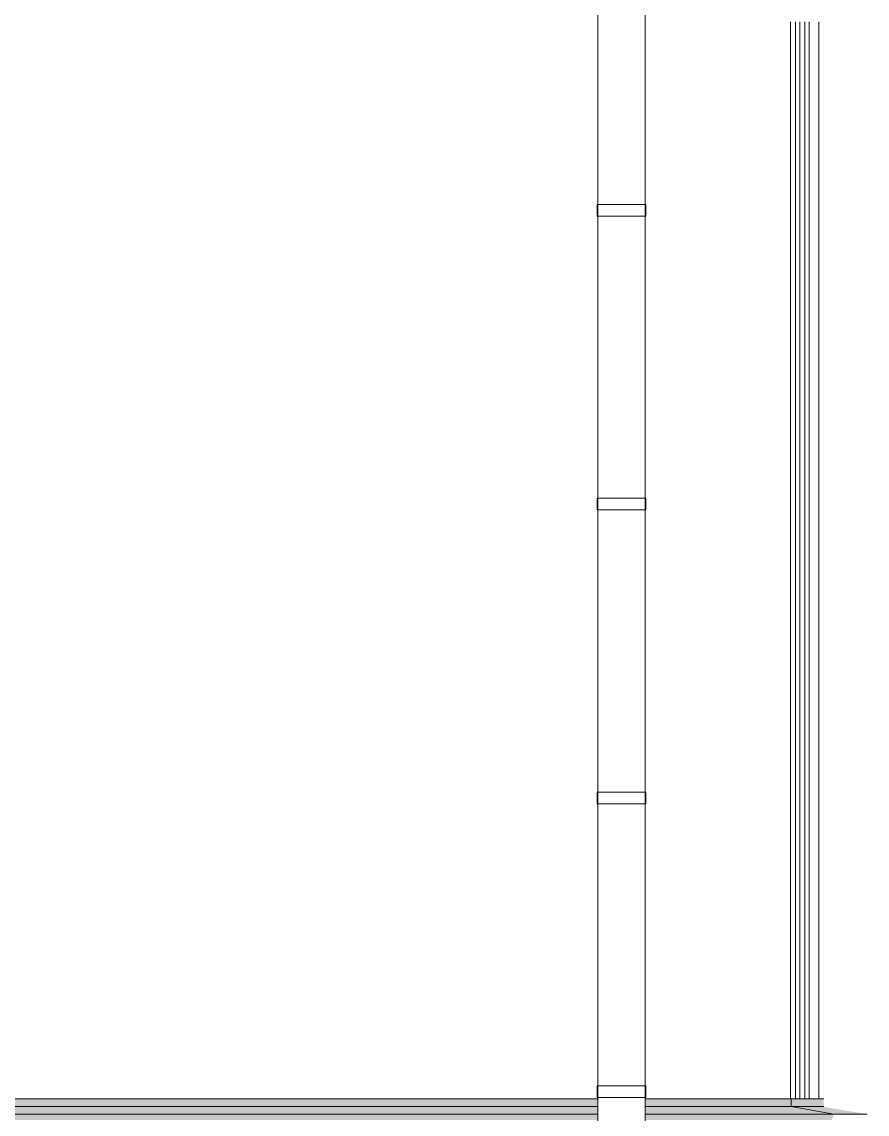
# Model space of a CAD drawing. Header units: millimetres. Extents: x -3929 to 624051, y 52832 to 514950.
# Drawn here: x 525543 to 527339, y 125477 to 127796 of the extents above; entities that cross this region are included whole.
import ezdxf

# ---------------------------------------------------------------- set-up
doc = ezdxf.new("R2010")
doc.units = ezdxf.units.MM
for name, color, linetype, lineweight in [('Обобщенные модели', 7, 'Continuous', 18), ('Ограждение', 7, 'Continuous', 9), ('Стены наружные', 7, 'Continuous', 18)]:
    doc.layers.add(name, color=color, linetype=linetype, lineweight=lineweight)

# ---------------------------------------------------------------- blocks, each defined once
blk = doc.blocks.new('Водосток - Тип 1 _карниз больше 490мм_-5145492-Разрез 2-2')
at = {"layer": 'Обобщенные модели'}
for p, q in [((43036.1, 15273.9), (43036.1, 6255)), ((43136.1, 6255), (43136.1, 15273.9)), ((43034.1, 14662.5), (43034.1, 14637.5)), ((43034.1, 14662.5), (43086.4, 14662.5)), ((43086.4, 14662.5), (43138.1, 14662.5)), ((43138.1, 14637.5), (43138.1, 14662.5)), ((43034.1, 14637.5), (43086.4, 14637.5)), ((43086.4, 14637.5), (43138.1, 14637.5)), ((43034.1, 14038.7), (43034.1, 14013.7)), ((43034.1, 14038.7), (43086.4, 14038.7)), ((43086.4, 14038.7), (43138.1, 14038.7)), ((43138.1, 14013.7), (43138.1, 14038.7)), ((43034.1, 14013.7), (43086.4, 14013.7)), ((43086.4, 14013.7), (43138.1, 14013.7)), ((43034.1, 13414.8), (43034.1, 13389.8)), ((43034.1, 13414.8), (43086.4, 13414.8)), ((43086.4, 13414.8), (43138.1, 13414.8)), ((43138.1, 13389.8), (43138.1, 13414.8)), ((43034.1, 13389.8), (43086.4, 13389.8)), ((43086.4, 13389.8), (43138.1, 13389.8)), ((43034.1, 12790.9), (43034.1, 12765.9)), ((43034.1, 12790.9), (43086.4, 12790.9)), ((43086.4, 12790.9), (43138.1, 12790.9)), ((43138.1, 12765.9), (43138.1, 12790.9)), ((43034.1, 12765.9), (43086.4, 12765.9)), ((43086.4, 12765.9), (43138.1, 12765.9))]:
    blk.add_line(p, q, dxfattribs=at)
blk = doc.blocks.new('Ограждение - Ограждение-4662863-Разрез 2-2')
at = {"layer": 'Ограждение', "true_color": 0x373f43}
h = blk.add_hatch(color=149, dxfattribs=at)
h.paths.add_polyline_path([(43425.3, 12747.1), (43446.3, 12747.1), (43446.3, 12763.7), (43136.1, 12763.7), (43136.1, 12747.1), (43414.3, 12747.1)])
h.paths.add_polyline_path([(20796.2, 12747.1), (20992.5, 12747.1), (20992.5, 12763.7), (20796.2, 12763.7)])
h.paths.add_polyline_path([(43036.1, 12747.1), (43036.1, 12763.7), (28381.7, 12763.7), (28381.7, 12747.1), (42973.4, 12747.1)])
h.paths.add_polyline_path([(21092.5, 12747.1), (28281.7, 12747.1), (28281.7, 12763.7), (21092.5, 12763.7)])
for points in [[(43512.3, 12747.1), (43516.2, 12747.1), (43515.2, 12763.7), (43446.3, 12763.7), (43446.3, 12747.1), (43511.5, 12747.1)], [(43608, 12730.9), (43511.4, 12747.1), (43451.9, 12746.1), (43537.5, 12730.9), (43600.3, 12730.9)]]:
    blk.add_hatch(color=149, dxfattribs=at).paths.add_polyline_path(points)
h = blk.add_hatch(color=149, dxfattribs=at)
h.paths.add_polyline_path([(43537.5, 12730.9), (43444.9, 12747.1), (43136.1, 12747.1), (43136.1, 12730.9), (43524.5, 12730.9)])
h.paths.add_polyline_path([(29772.2, 12730.9), (43036.1, 12730.9), (43036.1, 12747.1), (28381.7, 12747.1), (28381.7, 12730.9), (29746, 12730.9)])
h.paths.add_polyline_path([(20888, 12730.9), (20992.5, 12730.9), (20992.5, 12747.1), (20800.4, 12746.3), (20886.9, 12731.1)])
h.paths.add_polyline_path([(21092.5, 12730.9), (28281.7, 12730.9), (28281.7, 12747.1), (21092.5, 12747.1)])
h = blk.add_hatch(color=149, dxfattribs=at)
h.paths.add_polyline_path([(35477.9, 12718.4), (43036.1, 12718.4), (43036.1, 12730.9), (28381.7, 12730), (28381.7, 12718.4), (35475.5, 12718.4)])
h.paths.add_polyline_path([(20888, 12718.4), (20992.5, 12718.4), (20992.5, 12730.9), (20887.7, 12730), (20883.7, 12718.4), (20886.7, 12718.4)])
h.paths.add_polyline_path([(43425.3, 12718.4), (43533.2, 12718.4), (43537.4, 12730.9), (43136.1, 12730), (43136.1, 12718.4), (43414.3, 12718.4)])
h.paths.add_polyline_path([(21092.5, 12718.4), (28281.7, 12718.4), (28281.7, 12730.9), (21092.5, 12730)])
at = {"layer": 'Ограждение'}
for p, q in [((43036.1, 12763.7), (28381.7, 12763.7)), ((43446.3, 12763.7), (43136.1, 12763.7)), ((43446.3, 12747.1), (43446.3, 12763.7)), ((43516.2, 12763.7), (43446.3, 12763.7)), ((28381.7, 12747.1), (43036.1, 12747.1)), ((43136.1, 12747.1), (43446.3, 12747.1)), ((43446.3, 12747.1), (43516.2, 12747.1)), ((43537.4, 12730.9), (43446.3, 12747.1)), ((43036.1, 12730.9), (28381.7, 12730.9)), ((43537.5, 12730.9), (43136.1, 12730.9)), ((43608, 12730.9), (43537.5, 12730.9))]:
    blk.add_line(p, q, dxfattribs=at)

msp = doc.modelspace()

# ---------------------------------------------------------------- linework, layer by layer
at = {"layer": 'Стены наружные'}
for p, q in [((527176.39, 127795.933), (527176.39, 125509.624)), ((527186.6, 125509.605), (527186.6, 127795.933)), ((527196.203, 127795.933), (527196.203, 125509.584)), ((527206.581, 125509.561), (527206.581, 127795.933)), ((527216.185, 127795.933), (527216.185, 125509.541)), ((527236.509, 127795.933), (527236.509, 125509.497))]:
    msp.add_line(p, q, dxfattribs=at)

# ---------------------------------------------------------------- block references
at = {"layer": 'Обобщенные модели'}
msp.add_blockref('Водосток - Тип 1 _карниз больше 490мм_-5145492-Разрез 2-2', (483731.112, 112745.933), dxfattribs=at)
at = {"layer": 'Ограждение'}
msp.add_blockref('Ограждение - Ограждение-4662863-Разрез 2-2', (483731.112, 112745.933), dxfattribs=at)

doc.saveas('drawing.dxf')
